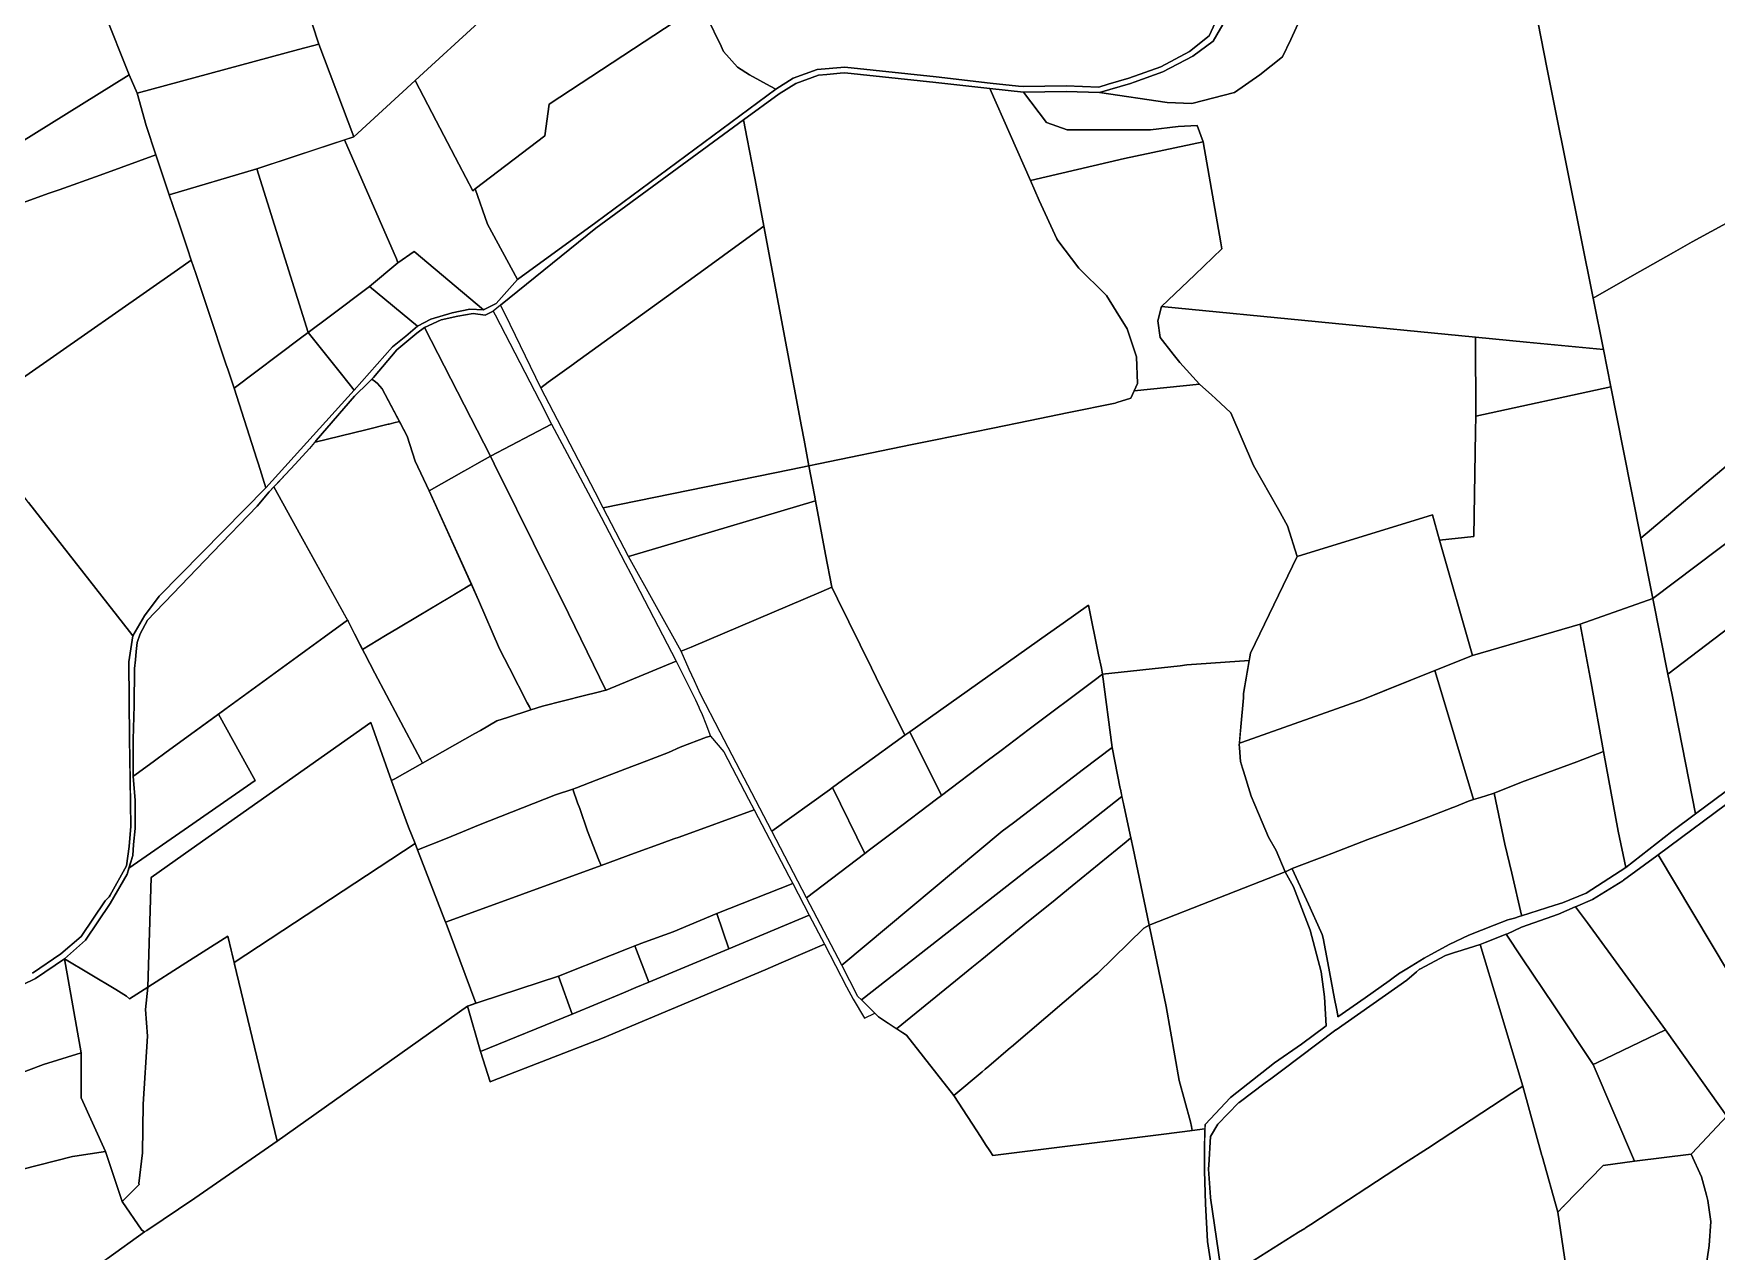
# Model space of a CAD drawing. Header units: metres. Extents: x 3 to 1005126, y 39 to 4383651.
# Drawn here: x 493639 to 494539, y 4373443 to 4374095 of the extents above; entities that cross this region are included whole.
import ezdxf

# ---------------------------------------------------------------- set-up
doc = ezdxf.new("R2010")
doc.units = ezdxf.units.M
doc.header["$MEASUREMENT"] = 0
doc.layers.add('TM_Llucmajor', color=7, linetype='Continuous')

msp = doc.modelspace()

# ---------------------------------------------------------------- linework, layer by layer
at = {"layer": 'TM_Llucmajor', "linetype": 'Continuous', "flags": 128}
for points in [[(493598.42, 4374044.38), (493493.87, 4374319.03), (493498.72, 4374322.27), (493504.65, 4374326.25), (493519.84, 4374329.56), (493536.84, 4374328.63), (493550.21, 4374325.42), (493568.17, 4374323.58), (493590.34, 4374323.54), (493638.94, 4374203.84), (493676.56, 4374106.1), (493689.9, 4374072.52), (493589.12, 4374010.07), (493598.42, 4374044.38)], [(494026.09, 4374219.78), (494029.49, 4374177.49), (494029.47, 4374173.46), (494029.43, 4374163.93), (494027.29, 4374163.45), (494021.8, 4374162.2), (493987.22, 4374154.34), (493947.24, 4374145.26), (493914.03, 4374134.59), (493872.55, 4374096.64), (493849.55, 4374075.61), (493810.14, 4374039.44), (493791.35, 4374089.01), (493780.51, 4374122.35), (493777.62, 4374131.21), (493772.06, 4374147.35), (493841.56, 4374167.75), (493850.93, 4374170.5), (493942.31, 4374197.33), (493970.12, 4374205.52), (493971.18, 4374205.83), (494026.09, 4374219.78)], [(493689.9, 4374072.52), (493676.56, 4374106.1), (493768.26, 4374128.88), (493777.62, 4374131.21), (493780.51, 4374122.35), (493791.35, 4374089.01), (493780.55, 4374086.1), (493694.13, 4374062.83), (493689.9, 4374072.52)], [(494448.25, 4374076.55), (494443.51, 4374100.16), (494469.21, 4374101.37), (494476.4, 4374102.6), (494480.61, 4374103.32), (494482.06, 4374103.37), (494498.55, 4374104.04), (494505.94, 4374105.79), (494512.85, 4374107.43), (494579.05, 4374109.6), (494618.84, 4374108.62), (494633.3, 4374054.44), (494636.12, 4374043.8), (494599.71, 4374023.76), (494546.18, 4373994.32), (494525.92, 4373983.18), (494515.97, 4373977.53), (494493.88, 4373964.98), (494473, 4373953.12), (494452.38, 4374055.94), (494448.25, 4374076.55)], [(493987.75, 4374104.83), (493992.56, 4374104.33), (493993.07, 4374104.28), (493998.88, 4374103.56), (494006.51, 4374087.88), (494007.15, 4374086.59), (494007.84, 4374085.13), (494015.36, 4374076.64), (494021.75, 4374072.54), (494032.81, 4374066.57), (494035.85, 4374064.93), (493939.53, 4373993.67), (493897.66, 4373963.06), (493881.66, 4373992.64), (493875, 4374011.53), (493912.32, 4374039.93), (493914.61, 4374056.81), (493987.75, 4374104.83)], [(493698.96, 4374045.48), (493694.13, 4374062.83), (493780.55, 4374086.1), (493791.35, 4374089.01), (493810.14, 4374039.44), (493758.22, 4374022.35), (493711.38, 4374008.41), (493704.23, 4374029.74), (493698.96, 4374045.48)], [(493582.6, 4373986.03), (493589.12, 4374010.07), (493689.9, 4374072.52), (493694.13, 4374062.83), (493698.96, 4374045.48), (493704.23, 4374029.74), (493685.64, 4374023.06), (493674.33, 4374018.99), (493652.46, 4374011.13), (493647.09, 4374009.2), (493617.03, 4373998.4), (493582.6, 4373986.03)], [(494020.45, 4374038.4), (494018.48, 4374048.51), (494037.56, 4374062.46), (494046.44, 4374068.01), (494058.64, 4374072.39), (494063.17, 4374072.78), (494070.16, 4374073.38), (494072.76, 4374073.61), (494121.32, 4374068.53), (494150.19, 4374065.18), (494172, 4374016.02), (494176.7, 4374005.41), (494186.19, 4373984.83), (494186.56, 4373984.02), (494197.8, 4373969.2), (494201.81, 4373965.25), (494207.98, 4373959.16), (494212.68, 4373954.53), (494217.86, 4373946.17), (494223.68, 4373936.71), (494228.67, 4373921.75), (494229.34, 4373907.41), (494227.54, 4373903.54), (494225.75, 4373899.7), (494218.27, 4373897.33), (494217.23, 4373897.01), (494192.55, 4373891.96), (494170.88, 4373887.53), (494151.85, 4373883.63), (494120.27, 4373877.17), (494108.71, 4373874.81), (494058.65, 4373864.57), (494053.47, 4373863.5), (494050.88, 4373877.24), (494049.51, 4373884.53), (494029.37, 4373991.56), (494024.69, 4374016.47), (494024.18, 4374019.16), (494020.45, 4374038.4)], [(493875, 4374011.53), (493881.66, 4373992.64), (493897.66, 4373963.06), (493886.3, 4373950.32), (493879.38, 4373946.86), (493842.34, 4373978), (493833.66, 4373972.03), (493832.89, 4373974.23), (493805.04, 4374037.76), (493810.14, 4374039.44), (493842.83, 4374069.45), (493854.07, 4374048.02), (493866.26, 4374024.77), (493873.7, 4374010.57), (493875, 4374011.53)], [(494150.19, 4374065.18), (494168.21, 4374063.28), (494180.59, 4374047.1), (494191.66, 4374043.22), (494236.29, 4374043.21), (494251.09, 4374044.91), (494261.22, 4374045.45), (494264.44, 4374036.66), (494222.28, 4374027.88), (494172, 4374016.02), (494150.19, 4374065.18)], [(493890.95, 4373944.63), (493888.59, 4373949.46), (493939.53, 4373990.56), (494018.48, 4374048.51), (494020.45, 4374038.4), (494024.18, 4374019.16), (494024.69, 4374016.47), (494029.37, 4373991.56), (494018.37, 4373983.6), (493997.26, 4373968.32), (493974.14, 4373951.59), (493927.97, 4373918.18), (493927.73, 4373918), (493914.09, 4373908.14), (493910.06, 4373905.22), (493890.95, 4373944.63)], [(493832.89, 4373974.23), (493833.66, 4373972.03), (493818.42, 4373959.45), (493796.88, 4373943.21), (493785.61, 4373934.71), (493758.22, 4374022.35), (493805.04, 4374037.76), (493832.89, 4373974.23)], [(494176.7, 4374005.41), (494172, 4374016.02), (494222.28, 4374027.88), (494264.44, 4374036.66), (494273.89, 4373982.65), (494274.44, 4373979.49), (494259.99, 4373965.6), (494242.17, 4373948.7), (494240.17, 4373941.08), (494241.39, 4373932.1), (494248.4, 4373923.13), (494251.82, 4373918.76), (494262.5, 4373907.12), (494227.54, 4373903.54), (494229.34, 4373907.41), (494228.67, 4373921.75), (494223.68, 4373936.71), (494217.86, 4373946.17), (494212.68, 4373954.53), (494207.98, 4373959.16), (494201.81, 4373965.25), (494197.8, 4373969.2), (494186.56, 4373984.02), (494186.19, 4373984.83), (494176.7, 4374005.41)], [(494478.47, 4373925.6), (494473, 4373953.12), (494493.88, 4373964.98), (494515.97, 4373977.53), (494525.92, 4373983.18), (494546.18, 4373994.32), (494599.71, 4374023.76), (494636.12, 4374043.8), (494653.15, 4373979.12), (494658.38, 4373959.41), (494654.86, 4373956.44), (494592.45, 4373903.9), (494564.66, 4373880.49), (494498.5, 4373824.79), (494489.04, 4373872.4), (494482.44, 4373905.64), (494478.47, 4373925.6)], [(493598.56, 4373899.92), (493597.2, 4373902.33), (493593.54, 4373918.12), (493581.14, 4373967.08), (493581, 4373978.34), (493582.6, 4373986.03), (493617.03, 4373998.4), (493647.09, 4374009.2), (493652.46, 4374011.13), (493674.33, 4374018.99), (493685.64, 4374023.06), (493704.23, 4374029.74), (493711.38, 4374008.41), (493715.22, 4373996.95), (493715.7, 4373995.51), (493721.07, 4373979.49), (493723.12, 4373973.38), (493715.81, 4373968.27), (493634.73, 4373911.54), (493632.93, 4373910.34), (493621.96, 4373903.01), (493603.94, 4373890.95), (493600.94, 4373895.68), (493598.56, 4373899.92)], [(493715.22, 4373996.95), (493711.38, 4374008.41), (493758.22, 4374022.35), (493785.61, 4373934.71), (493781.56, 4373931.65), (493746.06, 4373904.91), (493742.83, 4373914.54), (493741.69, 4373917.95), (493732.49, 4373945.4), (493725.49, 4373966.29), (493723.12, 4373973.38), (493721.07, 4373979.49), (493715.7, 4373995.51), (493715.22, 4373996.95)], [(493939.2, 4373849.31), (493910.06, 4373905.22), (493914.09, 4373908.14), (493927.73, 4373918), (493927.97, 4373918.18), (493974.14, 4373951.59), (493997.26, 4373968.32), (494018.37, 4373983.6), (494029.37, 4373991.56), (494049.51, 4373884.53), (494050.88, 4373877.24), (494053.47, 4373863.5), (494044.08, 4373861.58), (493943.53, 4373841.02), (493939.2, 4373849.31)], [(493615.54, 4373872.36), (493603.94, 4373890.95), (493621.96, 4373903.01), (493632.93, 4373910.34), (493634.73, 4373911.54), (493715.81, 4373968.27), (493723.12, 4373973.38), (493725.49, 4373966.29), (493732.49, 4373945.4), (493741.69, 4373917.95), (493742.83, 4373914.54), (493746.06, 4373904.91), (493758.18, 4373866.97), (493759.03, 4373864.31), (493763.1, 4373851.6), (493705.92, 4373793.83), (493698.15, 4373783.15), (493691.93, 4373772.51), (493690.07, 4373774.87), (493636.05, 4373843.82), (493625.15, 4373858.33), (493615.54, 4373872.36)], [(493844.19, 4373938.12), (493818.42, 4373959.45), (493833.66, 4373972.03), (493842.34, 4373978), (493879.38, 4373946.86), (493872.19, 4373947.33), (493862.6, 4373945.25), (493851.32, 4373941.88), (493844.19, 4373938.12)], [(493803.4, 4373912.54), (493785.61, 4373934.71), (493796.88, 4373943.21), (493818.42, 4373959.45), (493844.19, 4373938.12), (493837.83, 4373932.87), (493830.84, 4373927.1), (493810.35, 4373903.9), (493803.4, 4373912.54)], [(494671.52, 4373917.54), (494554.18, 4373829.72), (494551.2, 4373827.47), (494504.9, 4373792.58), (494498.5, 4373824.79), (494564.66, 4373880.49), (494592.45, 4373903.9), (494654.86, 4373956.44), (494658.38, 4373959.41), (494671.52, 4373917.54)], [(493883.15, 4373868.57), (493847.95, 4373937.47), (493856.77, 4373941.49), (493865.71, 4373943.57), (493873.88, 4373944.99), (493880.34, 4373943.99), (493884.68, 4373946.25), (493885.74, 4373944.19), (493912.01, 4373893.14), (493913.32, 4373890.6), (493915.83, 4373885.72), (493883.15, 4373868.57)], [(494241.39, 4373932.1), (494240.17, 4373941.08), (494242.17, 4373948.7), (494410.02, 4373932.29), (494410.27, 4373890.1), (494410.13, 4373881.8), (494409.15, 4373825.68), (494390.86, 4373823.69), (494387.01, 4373837.23), (494314.66, 4373814.93), (494309.56, 4373831.42), (494304.66, 4373840.05), (494291.28, 4373863.61), (494279.24, 4373891.83), (494271, 4373899.48), (494269.05, 4373901.29), (494262.5, 4373907.12), (494251.82, 4373918.76), (494248.4, 4373923.13), (494241.39, 4373932.1)], [(493820.59, 4373910.63), (493833.17, 4373925.41), (493843.8, 4373934.36), (493847.95, 4373937.47), (493883.15, 4373868.57), (493875.91, 4373864.5), (493870.83, 4373861.63), (493868.87, 4373860.54), (493850.45, 4373850.17), (493842.96, 4373865.9), (493838.63, 4373879.41), (493825.23, 4373904.57), (493822.77, 4373907.4), (493821.63, 4373908.31), (493819.75, 4373909.82), (493820.59, 4373910.63)], [(493758.18, 4373866.97), (493746.06, 4373904.91), (493781.56, 4373931.65), (493785.61, 4373934.71), (493803.4, 4373912.54), (493810.35, 4373903.9), (493763.1, 4373851.6), (493759.03, 4373864.31), (493758.18, 4373866.97)], [(494410.02, 4373932.29), (494437.33, 4373929.62), (494478.47, 4373925.6), (494482.44, 4373905.64), (494410.27, 4373890.1), (494410.02, 4373932.29)], [(493818.33, 4373908.44), (493819.75, 4373909.82), (493821.63, 4373908.31), (493822.77, 4373907.4), (493825.23, 4373904.57), (493834.53, 4373887.12), (493831.52, 4373886.39), (493828.96, 4373885.77), (493828.5, 4373885.66), (493816.56, 4373882.76), (493789.35, 4373876.15), (493790.02, 4373876.93), (493810.36, 4373900.78), (493817.85, 4373908), (493818.33, 4373908.44)], [(494679.09, 4373878.02), (494667.03, 4373869.41), (494621.88, 4373837.18), (494618.04, 4373833.48), (494599.28, 4373819.41), (494556.44, 4373785.22), (494548.54, 4373779.21), (494545.74, 4373777.07), (494512.94, 4373752.11), (494504.9, 4373792.58), (494551.2, 4373827.47), (494554.18, 4373829.72), (494671.52, 4373917.54), (494682.59, 4373880.52), (494679.09, 4373878.02)], [(494289.67, 4373763.28), (494289.02, 4373759.42), (494255.72, 4373756.96), (494252.12, 4373756.57), (494210.58, 4373752.09), (494209.94, 4373755.24), (494208.48, 4373762.43), (494203.09, 4373788.87), (494189.57, 4373779.3), (494181.2, 4373773.38), (494107.4, 4373721.18), (494104.79, 4373719.33), (494089.56, 4373750.19), (494086.96, 4373755.48), (494068.8, 4373792.25), (494065.7, 4373798.53), (494062.42, 4373815.95), (494056.99, 4373844.79), (494056.44, 4373847.74), (494053.47, 4373863.5), (494058.65, 4373864.57), (494108.71, 4373874.81), (494120.27, 4373877.17), (494151.85, 4373883.63), (494170.88, 4373887.53), (494192.55, 4373891.96), (494217.23, 4373897.01), (494218.27, 4373897.33), (494225.75, 4373899.7), (494227.54, 4373903.54), (494262.5, 4373907.12), (494269.05, 4373901.29), (494271, 4373899.48), (494279.24, 4373891.83), (494291.28, 4373863.61), (494304.66, 4373840.05), (494309.56, 4373831.42), (494314.66, 4373814.93), (494289.67, 4373763.28)], [(494408.37, 4373762.06), (494390.86, 4373823.69), (494409.15, 4373825.68), (494410.13, 4373881.8), (494410.27, 4373890.1), (494482.44, 4373905.64), (494489.04, 4373872.4), (494498.5, 4373824.79), (494504.9, 4373792.58), (494466.06, 4373778.83), (494408.37, 4373762.06)], [(493769.36, 4373854.43), (493773.53, 4373858.89), (493778.63, 4373864.36), (493786.37, 4373872.66), (493789.35, 4373876.15), (493816.56, 4373882.76), (493828.5, 4373885.66), (493828.96, 4373885.77), (493831.52, 4373886.39), (493834.53, 4373887.12), (493838.63, 4373879.41), (493842.96, 4373865.9), (493850.45, 4373850.17), (493872.97, 4373800.1), (493872.06, 4373799.56), (493861.3, 4373793.12), (493844.18, 4373782.88), (493833.91, 4373776.73), (493827.06, 4373772.64), (493814.7, 4373765.24), (493807.01, 4373780.36), (493781.81, 4373826.1), (493767.37, 4373852.3), (493769.36, 4373854.43)], [(493945.12, 4373743.52), (493944.86, 4373743.41), (493924.86, 4373784.4), (493915.56, 4373803.17), (493913.25, 4373807.83), (493911.91, 4373810.53), (493906.15, 4373822.14), (493888.16, 4373858.46), (493887.14, 4373860.5), (493883.15, 4373868.57), (493915.83, 4373885.72), (493942.3, 4373836.07), (493952.85, 4373815.89), (493955.17, 4373811.47), (493958.21, 4373805.67), (493982.53, 4373758.92), (493945.12, 4373743.52)], [(493940.13, 4373742.24), (493933.49, 4373740.59), (493910.94, 4373735), (493904.8, 4373732.99), (493904, 4373734.54), (493902.86, 4373736.75), (493893.36, 4373755.18), (493888.02, 4373765.53), (493876.82, 4373791.55), (493850.45, 4373850.17), (493868.87, 4373860.54), (493870.83, 4373861.63), (493875.91, 4373864.5), (493883.15, 4373868.57), (493887.14, 4373860.5), (493888.16, 4373858.46), (493906.15, 4373822.14), (493911.91, 4373810.53), (493913.25, 4373807.83), (493915.56, 4373803.17), (493924.86, 4373784.4), (493944.86, 4373743.41), (493940.13, 4373742.24)], [(493957.07, 4373815.02), (493943.53, 4373841.02), (494044.08, 4373861.58), (494053.47, 4373863.5), (494056.44, 4373847.74), (494056.99, 4373844.79), (493974.42, 4373820.19), (493957.07, 4373815.02)], [(493692.72, 4373755.13), (493693.22, 4373759.79), (493693.69, 4373764.13), (493694.21, 4373768.97), (493695.84, 4373773.59), (493699.68, 4373780.89), (493703.65, 4373785.02), (493708.91, 4373790.51), (493734.68, 4373817.35), (493758.3, 4373841.95), (493764.78, 4373849.52), (493767.37, 4373852.3), (493781.81, 4373826.1), (493806.75, 4373780.84), (493740.29, 4373732.52), (493709.72, 4373710.29), (493703.38, 4373705.68), (493692.94, 4373698.09), (493692.02, 4373697.42), (493692.02, 4373717.06), (493692.61, 4373735.21), (493692.72, 4373755.13)], [(493985.17, 4373764.27), (493957.07, 4373815.02), (493974.42, 4373820.19), (494056.99, 4373844.79), (494062.42, 4373815.95), (494065.7, 4373798.53), (494060, 4373796.11), (493990.56, 4373766.56), (493985.17, 4373764.27)], [(494367.82, 4373745.73), (494360.32, 4373742.72), (494349.79, 4373738.48), (494284.81, 4373715.47), (494283.77, 4373715.1), (494284.56, 4373723.94), (494285.92, 4373739.39), (494286.03, 4373741.66), (494289.67, 4373763.28), (494314.66, 4373814.93), (494387.01, 4373837.23), (494390.86, 4373823.69), (494408.37, 4373762.06), (494367.82, 4373745.73)], [(494556.44, 4373785.22), (494595.68, 4373816.54), (494596.1, 4373815.42), (494620.85, 4373746.28), (494527.74, 4373677.41), (494515.15, 4373740.99), (494512.94, 4373752.11), (494545.74, 4373777.07), (494548.54, 4373779.21), (494556.44, 4373785.22)], [(493904, 4373734.54), (493904.8, 4373732.99), (493892.23, 4373728.9), (493886.49, 4373727.03), (493877.84, 4373721.99), (493874.86, 4373720.25), (493846.84, 4373704.43), (493845.71, 4373706.57), (493833.82, 4373729.04), (493821.36, 4373752.57), (493815.88, 4373762.92), (493814.7, 4373765.24), (493827.06, 4373772.64), (493833.91, 4373776.73), (493844.18, 4373782.88), (493872.06, 4373799.56), (493872.97, 4373800.1), (493876.82, 4373791.55), (493888.02, 4373765.53), (493893.36, 4373755.18), (493902.86, 4373736.75), (493904, 4373734.54)], [(493989.53, 4373754.58), (493985.17, 4373764.27), (493990.56, 4373766.56), (494060, 4373796.11), (494065.7, 4373798.53), (494068.8, 4373792.25), (494086.96, 4373755.48), (494089.56, 4373750.19), (494104.79, 4373719.33), (494082.11, 4373702.96), (494071.44, 4373695.26), (494066.16, 4373691.45), (494064.45, 4373690.22), (494033.7, 4373668.02), (494006.06, 4373721.05), (493995.53, 4373741.26), (493992.27, 4373748.5), (493989.53, 4373754.58)], [(494471.84, 4373747.37), (494466.06, 4373778.83), (494504.9, 4373792.58), (494512.94, 4373752.11), (494515.15, 4373740.99), (494527.74, 4373677.41), (494515, 4373667.96), (494490.5, 4373648.56), (494486.42, 4373668.01), (494478.59, 4373710.61), (494471.84, 4373747.37)], [(494124.39, 4373687.2), (494107.4, 4373721.18), (494181.2, 4373773.38), (494189.57, 4373779.3), (494203.09, 4373788.87), (494208.48, 4373762.43), (494209.94, 4373755.24), (494210.58, 4373752.09), (494206.04, 4373748.67), (494171.37, 4373722.57), (494156.39, 4373711.29), (494148.82, 4373705.6), (494124.39, 4373687.2)], [(493830.67, 4373695.3), (493830.15, 4373695.01), (493819.11, 4373726.12), (493723.11, 4373658.42), (493701.73, 4373643.35), (493699.93, 4373584.72), (493690.04, 4373578.41), (493688.55, 4373579.89), (493682.87, 4373583.31), (493655.36, 4373599.86), (493666.49, 4373609.69), (493679.73, 4373629.38), (493688.8, 4373645.08), (493689.79, 4373648.22), (493721.68, 4373670.42), (493757.33, 4373695.22), (493737.75, 4373730.67), (493740.29, 4373732.52), (493741.77, 4373733.59), (493806.75, 4373780.84), (493807.01, 4373780.36), (493807.79, 4373778.83), (493815.88, 4373762.92), (493821.36, 4373752.57), (493833.82, 4373729.04), (493845.71, 4373706.57), (493846.84, 4373704.43), (493832.05, 4373696.08), (493830.67, 4373695.3)], [(494419.41, 4373688.24), (494412.72, 4373686.13), (494408.94, 4373684.93), (494389.06, 4373751.69), (494388.37, 4373754.01), (494408.37, 4373762.06), (494466.06, 4373778.83), (494471.84, 4373747.37), (494478.59, 4373710.61), (494464.28, 4373705.2), (494434.73, 4373694.25), (494420.01, 4373688.43), (494419.41, 4373688.24)], [(493830.67, 4373695.3), (493832.05, 4373696.08), (493846.84, 4373704.43), (493874.86, 4373720.25), (493877.84, 4373721.99), (493886.49, 4373727.03), (493892.23, 4373728.9), (493904.8, 4373732.99), (493910.94, 4373735), (493933.49, 4373740.59), (493940.13, 4373742.24), (493944.86, 4373743.41), (493945.12, 4373743.52), (493982.53, 4373758.92), (493992.76, 4373738.22), (493994.67, 4373734.41), (493994.87, 4373733.88), (493996.45, 4373730.44), (493998.39, 4373725.45), (494000.93, 4373718.91), (493998.67, 4373718.28), (493984.71, 4373713.08), (493978.41, 4373710.18), (493966.82, 4373705.73), (493955.06, 4373701.29), (493939.71, 4373695.42), (493929.18, 4373691.25), (493927.27, 4373690.6), (493917.96, 4373687.42), (493876.8, 4373671.29), (493868.13, 4373667.73), (493859.05, 4373664.01), (493844.6, 4373658.18), (493844.16, 4373658), (493842.81, 4373661.43), (493839.34, 4373670.26), (493835.6, 4373680.39), (493830.15, 4373695.01), (493830.67, 4373695.3)], [(494289.02, 4373759.42), (494286.03, 4373741.66), (494285.92, 4373739.39), (494284.56, 4373723.94), (494283.71, 4373714.4), (494283.83, 4373712.7), (494284.33, 4373705.38), (494285.45, 4373701.81), (494285.98, 4373700.1), (494290.12, 4373686.83), (494295.94, 4373672.84), (494299.27, 4373664.87), (494303.39, 4373657.69), (494308.28, 4373646.31), (494272.73, 4373632.38), (494235.53, 4373617.8), (494235.34, 4373618.74), (494226.92, 4373658.82), (494225.66, 4373664.59), (494222.05, 4373681.13), (494220.13, 4373690.62), (494220.04, 4373690.97), (494215.67, 4373712.79), (494210.58, 4373752.09), (494252.12, 4373756.57), (494255.72, 4373756.96), (494289.02, 4373759.42)], [(494071.06, 4373596.34), (494052.27, 4373632.4), (494083.46, 4373656.11), (494085.96, 4373658.01), (494098.72, 4373667.71), (494121.66, 4373685.14), (494124.39, 4373687.2), (494148.82, 4373705.6), (494156.39, 4373711.29), (494171.37, 4373722.57), (494206.04, 4373748.67), (494210.58, 4373752.09), (494215.67, 4373712.79), (494200.42, 4373701.17), (494162.89, 4373672.59), (494156.89, 4373668.02), (494071.06, 4373596.34)], [(494397.85, 4373680.67), (494385.16, 4373675.71), (494374.23, 4373671.62), (494368.46, 4373669.45), (494352.4, 4373663.57), (494333.28, 4373656.19), (494329.53, 4373654.77), (494323.83, 4373652.62), (494311.93, 4373648.14), (494309.5, 4373646.93), (494308.28, 4373646.31), (494303.39, 4373657.69), (494299.27, 4373664.87), (494295.94, 4373672.84), (494290.12, 4373686.83), (494285.98, 4373700.1), (494285.45, 4373701.81), (494284.33, 4373705.38), (494283.83, 4373712.7), (494283.71, 4373714.4), (494283.77, 4373715.1), (494284.81, 4373715.47), (494349.79, 4373738.48), (494388.37, 4373754.01), (494389.06, 4373751.69), (494408.94, 4373684.93), (494406.24, 4373684.08), (494398.95, 4373681.1), (494397.85, 4373680.67)], [(493757.33, 4373695.22), (493721.68, 4373670.42), (493689.79, 4373648.22), (493691.92, 4373655.05), (493692.17, 4373660.89), (493693.21, 4373669.44), (493693.05, 4373684.45), (493692.02, 4373697.42), (493692.94, 4373698.09), (493703.38, 4373705.68), (493709.72, 4373710.29), (493737.75, 4373730.67), (493757.33, 4373695.22)], [(493842.81, 4373661.43), (493746.07, 4373597.8), (493742.65, 4373611.95), (493718.21, 4373596.37), (493699.93, 4373584.72), (493701.73, 4373643.35), (493723.11, 4373658.42), (493819.11, 4373726.12), (493830.15, 4373695.01), (493835.6, 4373680.39), (493839.34, 4373670.26), (493842.81, 4373661.43)], [(494083.46, 4373656.11), (494066.16, 4373691.45), (494071.44, 4373695.26), (494082.11, 4373702.96), (494104.79, 4373719.33), (494107.4, 4373721.18), (494124.39, 4373687.2), (494121.66, 4373685.14), (494098.72, 4373667.71), (494085.96, 4373658.01), (494083.46, 4373656.11)], [(494007.95, 4373710.51), (494021.2, 4373685.17), (494024.15, 4373679.53), (493984.05, 4373664.94), (493981.33, 4373663.94), (493974.97, 4373661.63), (493960.24, 4373656.28), (493942.3, 4373649.75), (493941.18, 4373652.6), (493935.07, 4373668.02), (493930.89, 4373680.11), (493929.79, 4373683.3), (493927.27, 4373690.6), (493929.18, 4373691.25), (493939.71, 4373695.42), (493955.06, 4373701.29), (493966.82, 4373705.73), (493978.41, 4373710.18), (493984.71, 4373713.08), (493998.67, 4373718.28), (494000.93, 4373718.91), (494007.95, 4373710.51)], [(494220.04, 4373690.97), (494220.13, 4373690.62), (494220.96, 4373686.53), (494200.62, 4373670.64), (494184.14, 4373657.76), (494171.65, 4373648.32), (494153.65, 4373634.25), (494081.56, 4373577.9), (494079.73, 4373579.71), (494071.06, 4373596.34), (494156.89, 4373668.02), (494162.89, 4373672.59), (494200.42, 4373701.17), (494215.67, 4373712.79), (494220.04, 4373690.97)], [(494452.45, 4373628.49), (494434.7, 4373622.74), (494434.59, 4373623.22), (494429.46, 4373645.58), (494425.82, 4373661.09), (494420.01, 4373688.43), (494434.73, 4373694.25), (494464.28, 4373705.2), (494478.59, 4373710.61), (494486.42, 4373668.01), (494490.5, 4373648.56), (494469.21, 4373634.89), (494456.5, 4373629.69), (494452.45, 4373628.49)], [(493844.6, 4373658.18), (493859.05, 4373664.01), (493868.13, 4373667.73), (493876.8, 4373671.29), (493917.96, 4373687.42), (493927.27, 4373690.6), (493929.79, 4373683.3), (493930.89, 4373680.11), (493935.07, 4373668.02), (493941.18, 4373652.6), (493942.3, 4373649.75), (493879.18, 4373626.78), (493859.12, 4373619.48), (493844.16, 4373658), (493844.6, 4373658.18)], [(494052.27, 4373632.4), (494033.7, 4373668.02), (494064.45, 4373690.22), (494066.16, 4373691.45), (494083.46, 4373656.11), (494052.27, 4373632.4)], [(494153.65, 4373634.25), (494171.65, 4373648.32), (494184.14, 4373657.76), (494200.62, 4373670.64), (494220.96, 4373686.53), (494222.05, 4373681.13), (494225.66, 4373664.59), (494223.2, 4373662.36), (494194.23, 4373638.78), (494183.18, 4373629.79), (494171.02, 4373619.89), (494145.93, 4373599.47), (494140.6, 4373595.13), (494136.78, 4373592.02), (494100.39, 4373562.41), (494090.76, 4373568.74), (494088.71, 4373570.79), (494084.94, 4373574.56), (494081.56, 4373577.9), (494153.65, 4373634.25)], [(494365.23, 4373589.04), (494363.78, 4373587.98), (494351, 4373578.91), (494336.46, 4373568.79), (494336.34, 4373569.46), (494335.65, 4373573.22), (494334.54, 4373578.37), (494331.07, 4373597.68), (494328.59, 4373610.91), (494327.99, 4373612.88), (494327.39, 4373614.49), (494320.77, 4373629.01), (494312.03, 4373647.93), (494311.93, 4373648.14), (494323.83, 4373652.62), (494329.53, 4373654.77), (494333.28, 4373656.19), (494352.4, 4373663.57), (494368.46, 4373669.45), (494374.23, 4373671.62), (494385.16, 4373675.71), (494397.85, 4373680.67), (494398.95, 4373681.1), (494406.24, 4373684.08), (494408.94, 4373684.93), (494412.72, 4373686.13), (494419.41, 4373688.24), (494420.01, 4373688.43), (494425.82, 4373661.09), (494429.46, 4373645.58), (494434.59, 4373623.22), (494434.7, 4373622.74), (494433.45, 4373622.37), (494430.86, 4373621.6), (494427.41, 4373620.57), (494420.04, 4373617.86), (494406.4, 4373612.45), (494395.97, 4373607.48), (494382.52, 4373600.23), (494373.25, 4373594.47), (494369.68, 4373592.25), (494369.42, 4373592.09), (494365.23, 4373589.04)], [(494545.29, 4373592.41), (494507.72, 4373655.49), (494549.92, 4373686.85), (494554.09, 4373679.25), (494554.89, 4373677.57), (494576.41, 4373632.64), (494595.53, 4373592.71), (494596.13, 4373591.38), (494595.49, 4373585.79), (494595.45, 4373585.43), (494594.68, 4373575.11), (494589.77, 4373556.35), (494584.03, 4373547.96), (494575.19, 4373540.35), (494545.29, 4373592.41)], [(493859.4, 4373618.73), (493859.12, 4373619.48), (493879.18, 4373626.78), (493942.3, 4373649.75), (493960.24, 4373656.28), (493974.97, 4373661.63), (493981.33, 4373663.94), (493984.05, 4373664.94), (494024.15, 4373679.53), (494042.7, 4373644.05), (494044.82, 4373640), (494004.18, 4373623.96), (493980.83, 4373614.24), (493965.56, 4373608.72), (493960.39, 4373606.67), (493956.9, 4373605.3), (493948.22, 4373601.87), (493919.54, 4373590.55), (493877.62, 4373576.77), (493875.41, 4373576.05), (493863.92, 4373606.67), (493859.4, 4373618.73)], [(493859.12, 4373619.48), (493859.4, 4373618.73), (493863.92, 4373606.67), (493875.41, 4373576.05), (493870.86, 4373574.56), (493769.16, 4373502.36), (493747.36, 4373592.49), (493746.29, 4373596.92), (493746.07, 4373597.8), (493842.81, 4373661.43), (493844.16, 4373658), (493859.12, 4373619.48)], [(494223.2, 4373662.36), (494225.66, 4373664.59), (494226.92, 4373658.82), (494235.34, 4373618.74), (494235.53, 4373617.8), (494232.62, 4373616.11), (494207.97, 4373592.12), (494206.11, 4373590.54), (494199.91, 4373585.26), (494180.18, 4373568.42), (494161.87, 4373552.8), (494161.32, 4373552.33), (494149.76, 4373542.47), (494147.74, 4373540.74), (494146.11, 4373539.35), (494131.07, 4373526.62), (494105.76, 4373558.89), (494100.39, 4373562.41), (494136.78, 4373592.02), (494140.6, 4373595.13), (494145.93, 4373599.47), (494171.02, 4373619.89), (494183.18, 4373629.79), (494194.23, 4373638.78), (494223.2, 4373662.36)], [(494469.93, 4373619.01), (494463.62, 4373627.63), (494472.54, 4373631.53), (494488.82, 4373641.5), (494489.25, 4373641.81), (494506.96, 4373654.93), (494507.72, 4373655.49), (494545.29, 4373592.41), (494575.19, 4373540.35), (494566.78, 4373536.57), (494565.35, 4373535.92), (494556.8, 4373529.9), (494544.53, 4373515.73), (494527.07, 4373540.26), (494511.68, 4373561.88), (494469.93, 4373619.01)], [(494010.75, 4373605.15), (494004.18, 4373623.96), (494044.82, 4373640), (494053.68, 4373623.07), (494010.75, 4373605.15)], [(494265.38, 4373511.12), (494265.33, 4373508.82), (494258.5, 4373507.98), (494258.05, 4373510.13), (494257.53, 4373512.67), (494251.5, 4373534.71), (494244.58, 4373574.31), (494238.71, 4373602.56), (494235.53, 4373617.8), (494272.73, 4373632.38), (494308.28, 4373646.31), (494312.72, 4373638.22), (494321.56, 4373615.15), (494327.49, 4373592.85), (494329.33, 4373579.46), (494330.24, 4373563.94), (494316.98, 4373554.07), (494302.56, 4373544.26), (494295.68, 4373538.79), (494294.1, 4373537.53), (494279.02, 4373525.6), (494265.38, 4373511.12)], [(493882.99, 4373534.07), (493877.9, 4373550.32), (493926.89, 4373570.14), (493954.36, 4373581.61), (493961, 4373584.39), (493967.94, 4373587.28), (494010.75, 4373605.15), (494053.68, 4373623.07), (494061.79, 4373607.55), (494038.63, 4373597.58), (494030.05, 4373593.89), (494004.53, 4373583.16), (493943.11, 4373557.35), (493884.28, 4373534.57), (493882.99, 4373534.07)], [(493967.94, 4373587.28), (493960.39, 4373606.67), (493965.56, 4373608.72), (493980.83, 4373614.24), (494004.18, 4373623.96), (494010.75, 4373605.15), (493967.94, 4373587.28)], [(494434.89, 4373600.41), (494426.53, 4373612.94), (494426.75, 4373613.02), (494434.67, 4373616.79), (494454.48, 4373623.67), (494463.4, 4373627.58), (494463.62, 4373627.63), (494469.93, 4373619.01), (494511.68, 4373561.88), (494474.89, 4373544.24), (494473.01, 4373543.34), (494452.12, 4373574.63), (494434.89, 4373600.41)], [(494258.5, 4373507.98), (494253.07, 4373507.3), (494240.43, 4373505.71), (494151.9, 4373494.57), (494150.22, 4373497.16), (494148.02, 4373500.55), (494145.65, 4373504.18), (494131.07, 4373526.62), (494146.11, 4373539.35), (494147.74, 4373540.74), (494149.76, 4373542.47), (494161.32, 4373552.33), (494161.87, 4373552.8), (494180.18, 4373568.42), (494199.91, 4373585.26), (494206.11, 4373590.54), (494207.97, 4373592.12), (494232.62, 4373616.11), (494235.53, 4373617.8), (494238.71, 4373602.56), (494244.58, 4373574.31), (494251.5, 4373534.71), (494257.53, 4373512.67), (494258.05, 4373510.13), (494258.5, 4373507.98)], [(494422.27, 4373574.97), (494412.47, 4373607.45), (494415.27, 4373608.54), (494426.53, 4373612.94), (494434.89, 4373600.41), (494452.12, 4373574.63), (494473.01, 4373543.34), (494495.07, 4373491.55), (494478.37, 4373489.19), (494457.26, 4373467.65), (494457.21, 4373467.59), (494457.09, 4373467.47), (494454.04, 4373464.37), (494445.7, 4373494.34), (494445.61, 4373494.66), (494442, 4373507.62), (494435.31, 4373531.66), (494422.27, 4373574.97)], [(493697.42, 4373522.03), (493699.7, 4373558.42), (493698.64, 4373572.64), (493699.93, 4373584.72), (493718.21, 4373596.37), (493742.65, 4373611.95), (493747.36, 4373592.49), (493769.16, 4373502.36), (493769.1, 4373502.32), (493725.06, 4373471.72), (493699.41, 4373454.56), (493698.09, 4373453.83), (493696.7, 4373454.73), (493686.22, 4373469.98), (493695.19, 4373479.04), (493695.11, 4373479.65), (493697.04, 4373496.01), (493697.42, 4373522.03)], [(493926.89, 4373570.14), (493919.54, 4373590.55), (493948.22, 4373601.87), (493956.9, 4373605.3), (493960.39, 4373606.67), (493967.94, 4373587.28), (493961, 4373584.39), (493954.36, 4373581.61), (493926.89, 4373570.14)], [(493639.74, 4373589.35), (493655.36, 4373599.86), (493664.21, 4373549.59), (493644.1, 4373543.33), (493569.42, 4373515.05), (493561.47, 4373523.98), (493558.56, 4373527.24), (493570.99, 4373544.24), (493577.64, 4373552.74), (493584.24, 4373559.42), (493591.72, 4373565.89), (493639.74, 4373589.35)], [(493677.31, 4373496.81), (493664.21, 4373525.38), (493664.21, 4373549.59), (493655.36, 4373599.86), (493682.87, 4373583.31), (493688.55, 4373579.89), (493690.04, 4373578.41), (493699.93, 4373584.72), (493698.64, 4373572.64), (493699.7, 4373558.42), (493697.42, 4373522.03), (493697.04, 4373496.01), (493695.11, 4373479.65), (493695.19, 4373479.04), (493686.22, 4373469.98), (493677.31, 4373496.81)], [(493877.9, 4373550.32), (493870.86, 4373574.56), (493877.62, 4373576.77), (493919.54, 4373590.55), (493926.89, 4373570.14), (493877.9, 4373550.32)], [(494495.07, 4373491.55), (494473.01, 4373543.34), (494474.89, 4373544.24), (494511.68, 4373561.88), (494527.07, 4373540.26), (494544.53, 4373515.73), (494525.88, 4373495.88), (494525.35, 4373495.32), (494495.07, 4373491.55)], [(493644.1, 4373543.33), (493664.21, 4373549.59), (493664.21, 4373525.38), (493677.31, 4373496.81), (493660.89, 4373494.32), (493659.65, 4373494.01), (493595.01, 4373477.68), (493571.69, 4373512.5), (493569.42, 4373515.05), (493637.51, 4373540.84), (493644.1, 4373543.33)], [(494522.4, 4373393.38), (494514.64, 4373410.78), (494525.16, 4373420.01), (494533.13, 4373433.06), (494535.07, 4373446.5), (494535.87, 4373459.3), (494534.28, 4373470.61), (494533.55, 4373473.37), (494530.91, 4373483.21), (494525.35, 4373495.32), (494525.88, 4373495.88), (494544.53, 4373515.73), (494549.37, 4373510.79), (494561.48, 4373498.46), (494567.06, 4373492.76), (494580.56, 4373486.29), (494648.62, 4373453.62), (494667.88, 4373444.38), (494586.55, 4373343.59), (494582.35, 4373338.37), (494553.49, 4373364.38), (494540.29, 4373376.29), (494537.33, 4373379.11), (494522.4, 4373393.38)], [(493660.89, 4373494.32), (493677.31, 4373496.81), (493686.22, 4373469.98), (493696.7, 4373454.73), (493698.09, 4373453.83), (493678.29, 4373439.45), (493662.5, 4373428), (493647.04, 4373417.96), (493641.87, 4373414.61), (493638.71, 4373412.4), (493595.61, 4373476.77), (493595.01, 4373477.68), (493659.65, 4373494.01), (493660.89, 4373494.32)], [(494459.11, 4373430.66), (494454.04, 4373464.37), (494457.09, 4373467.47), (494457.21, 4373467.59), (494457.26, 4373467.65), (494478.37, 4373489.19), (494495.07, 4373491.55), (494525.35, 4373495.32), (494530.91, 4373483.21), (494533.55, 4373473.37), (494534.28, 4373470.61), (494535.87, 4373459.3), (494535.07, 4373446.5), (494533.13, 4373433.06), (494525.16, 4373420.01), (494514.64, 4373410.78), (494505.84, 4373411.28), (494483.77, 4373416.33), (494481.14, 4373416.98), (494465.53, 4373420.86), (494464.87, 4373421.02), (494459.27, 4373429.6), (494459.11, 4373430.66)]]:
    msp.add_lwpolyline(points, close=True, dxfattribs=at)
for points in [[(494276.86, 4374102.96), (494269.73, 4374090.51), (494258.81, 4374082.57), (494242.89, 4374074.15), (494227.49, 4374068.57), (494225.58, 4374067.87), (494208.88, 4374063.04), (494191.06, 4374063.64), (494168.21, 4374063.28), (494150.19, 4374065.18), (494121.32, 4374068.53), (494072.76, 4374073.61), (494070.16, 4374073.38), (494063.17, 4374072.78), (494058.64, 4374072.39), (494046.44, 4374068.01), (494037.56, 4374062.46), (494018.48, 4374048.51), (493939.53, 4373990.56), (493888.59, 4373949.46), (493884.68, 4373946.25), (493880.34, 4373943.99), (493873.88, 4373944.99), (493865.71, 4373943.57), (493856.77, 4373941.49), (493847.95, 4373937.47), (493843.8, 4373934.36), (493833.17, 4373925.41), (493820.59, 4373910.63), (493818.33, 4373908.44), (493817.85, 4373908), (493810.36, 4373900.78), (493790.02, 4373876.93), (493786.37, 4373872.66), (493778.63, 4373864.36), (493773.53, 4373858.89), (493764.78, 4373849.52), (493758.3, 4373841.95), (493734.68, 4373817.35), (493708.91, 4373790.51), (493703.65, 4373785.02), (493699.68, 4373780.89), (493695.84, 4373773.59), (493694.21, 4373768.97), (493693.69, 4373764.13), (493693.22, 4373759.79), (493692.72, 4373755.13), (493692.61, 4373735.21), (493692.02, 4373717.06), (493692.02, 4373697.42), (493693.05, 4373684.45), (493693.21, 4373669.44), (493692.17, 4373660.89), (493691.92, 4373655.05), (493688.8, 4373645.08), (493679.73, 4373629.38), (493666.49, 4373609.69), (493655.36, 4373599.86), (493639.74, 4373589.35), (493591.72, 4373565.89)], [(493638.13, 4373592.17), (493653.4, 4373602.46), (493664.2, 4373611.66), (493677.1, 4373630.84), (493679.21, 4373633.02), (493679.7, 4373633.89), (493688.42, 4373649.48), (493689.84, 4373659.86), (493690.88, 4373670.74), (493690.46, 4373696.29), (493690.1, 4373717.67), (493689.73, 4373758.68), (493691.93, 4373772.51), (493698.15, 4373783.15), (493705.92, 4373793.83), (493763.1, 4373851.6), (493810.35, 4373903.9), (493830.84, 4373927.1), (493837.83, 4373932.87), (493844.19, 4373938.12), (493851.32, 4373941.88), (493862.6, 4373945.25), (493872.19, 4373947.33), (493879.38, 4373946.86), (493886.3, 4373950.32), (493897.66, 4373963.06), (493939.53, 4373993.67), (494035.85, 4374064.93), (494045.12, 4374070.72), (494057.99, 4374075.35), (494072.79, 4374076.62), (494121.65, 4374071.51), (494150.52, 4374068.16), (494165.68, 4374066.56), (494168.34, 4374066.28), (494191.09, 4374066.64), (494208.5, 4374066.05), (494213.6, 4374067.52), (494224.65, 4374070.72), (494241.67, 4374076.9), (494257.08, 4374085.05), (494267.66, 4374093.37), (494273.1, 4374105.29)], [(493987.75, 4374104.83), (493914.61, 4374056.81), (493912.32, 4374039.93), (493875, 4374011.53), (493873.7, 4374010.57), (493866.26, 4374024.77), (493854.07, 4374048.02), (493842.83, 4374069.45), (493849.55, 4374075.61), (493872.55, 4374096.64)], [(494273.1, 4374105.29), (494267.66, 4374093.37), (494257.08, 4374085.05), (494241.67, 4374076.9), (494224.65, 4374070.72), (494213.6, 4374067.52), (494208.5, 4374066.05), (494191.09, 4374066.64), (494168.34, 4374066.28), (494165.68, 4374066.56), (494150.52, 4374068.16), (494121.65, 4374071.51), (494072.79, 4374076.62), (494057.99, 4374075.35), (494045.12, 4374070.72), (494035.85, 4374064.93), (494032.81, 4374066.57), (494021.75, 4374072.54), (494015.36, 4374076.64), (494007.84, 4374085.13), (494007.15, 4374086.59), (494006.51, 4374087.88), (494006.51, 4374087.88), (493998.88, 4374103.56)], [(494443.51, 4374100.16), (494448.25, 4374076.55), (494452.38, 4374055.94), (494473, 4373953.12), (494478.47, 4373925.6), (494437.33, 4373929.62), (494410.02, 4373932.29), (494242.17, 4373948.7), (494259.99, 4373965.6), (494274.44, 4373979.49), (494273.89, 4373982.65), (494264.44, 4374036.66), (494261.22, 4374045.45), (494251.09, 4374044.91), (494236.29, 4374043.21), (494191.66, 4374043.22), (494180.59, 4374047.1), (494180.59, 4374047.1), (494168.21, 4374063.28), (494191.06, 4374063.64), (494208.88, 4374063.04), (494245.08, 4374057.71), (494258.29, 4374057.25), (494281.07, 4374063.07), (494294.66, 4374072.52), (494306.78, 4374082.22), (494311.26, 4374091.42), (494312.25, 4374093.46), (494317.2, 4374104.28)], [(494317.2, 4374104.28), (494312.25, 4374093.46), (494311.26, 4374091.42), (494306.78, 4374082.22), (494294.66, 4374072.52), (494281.07, 4374063.07), (494258.29, 4374057.25), (494245.08, 4374057.71), (494208.88, 4374063.04), (494225.58, 4374067.87), (494227.49, 4374068.57), (494242.89, 4374074.15), (494258.81, 4374082.57), (494269.73, 4374090.51), (494276.86, 4374102.96)], [(493636.05, 4373843.82), (493690.07, 4373774.87), (493691.93, 4373772.51), (493689.73, 4373758.68), (493690.1, 4373717.67), (493690.88, 4373670.74), (493689.84, 4373659.86), (493688.42, 4373649.48), (493679.7, 4373633.89), (493679.21, 4373633.02), (493677.1, 4373630.84), (493664.2, 4373611.66), (493653.4, 4373602.46), (493638.13, 4373592.17)], [(494273.52, 4373404.71), (494266.67, 4373448.66), (494265.66, 4373468.77), (494265.05, 4373486.49), (494265.1, 4373499.49), (494265.38, 4373511.12), (494279.02, 4373525.6), (494294.1, 4373537.53), (494295.68, 4373538.79), (494302.56, 4373544.26), (494316.98, 4373554.07), (494330.24, 4373563.94), (494329.33, 4373579.46), (494327.49, 4373592.85), (494321.56, 4373615.15), (494312.72, 4373638.22), (494308.28, 4373646.31), (494309.5, 4373646.93), (494311.93, 4373648.14), (494312.03, 4373647.93), (494320.77, 4373629.01), (494327.39, 4373614.49), (494327.99, 4373612.88), (494328.59, 4373610.91), (494331.07, 4373597.68), (494334.54, 4373578.37), (494335.65, 4373573.22), (494336.34, 4373569.46), (494336.46, 4373568.79), (494351, 4373578.91), (494363.78, 4373587.98), (494365.23, 4373589.04), (494369.42, 4373592.09), (494369.68, 4373592.25), (494373.25, 4373594.47), (494382.52, 4373600.23), (494395.97, 4373607.48), (494406.4, 4373612.45), (494420.04, 4373617.86), (494427.41, 4373620.57), (494430.86, 4373621.6), (494433.45, 4373622.37), (494434.7, 4373622.74), (494452.45, 4373628.49), (494452.45, 4373628.49), (494456.5, 4373629.69), (494469.21, 4373634.89), (494490.5, 4373648.56), (494515, 4373667.96), (494527.74, 4373677.41), (494620.85, 4373746.28)], [(494549.92, 4373686.85), (494507.72, 4373655.49), (494506.96, 4373654.93), (494489.25, 4373641.81), (494488.82, 4373641.5), (494472.54, 4373631.53), (494463.62, 4373627.63), (494463.4, 4373627.58), (494454.48, 4373623.67), (494434.67, 4373616.79), (494426.75, 4373613.02), (494426.53, 4373612.94), (494415.27, 4373608.54), (494412.47, 4373607.45), (494400.03, 4373603.49), (494399.26, 4373603.28), (494396.66, 4373602.42), (494393.95, 4373601.59), (494380.33, 4373594.3), (494380.15, 4373594.2), (494378.52, 4373592.8), (494373.4, 4373588.47), (494373.27, 4373588.39), (494335.55, 4373561.89), (494335.39, 4373561.78), (494306.32, 4373539.96), (494300.61, 4373535.67), (494297.61, 4373533.43), (494283.6, 4373522.96), (494283.33, 4373522.71), (494272.14, 4373511.39), (494268.34, 4373504.8), (494267.35, 4373489.44), (494267.22, 4373487.49), (494267.2, 4373487.3), (494267.94, 4373477.39), (494268.32, 4373472.27), (494268.33, 4373471.97), (494274.65, 4373428.05)], [(493678.29, 4373439.45), (493698.09, 4373453.83), (493699.41, 4373454.56), (493725.06, 4373471.72), (493769.1, 4373502.32), (493870.86, 4373574.56), (493877.9, 4373550.32), (493882.99, 4373534.07), (493884.28, 4373534.57), (493943.11, 4373557.35), (494004.53, 4373583.16), (494030.05, 4373593.89), (494038.63, 4373597.58), (494061.79, 4373607.55), (494073.64, 4373584.89), (494077.12, 4373578.23), (494083.3, 4373568.04), (494083.3, 4373568.04), (494088.71, 4373570.79), (494090.76, 4373568.74), (494105.76, 4373558.89), (494131.07, 4373526.62), (494145.65, 4373504.18), (494148.02, 4373500.55), (494150.22, 4373497.16), (494151.9, 4373494.57), (494240.43, 4373505.71), (494253.07, 4373507.3), (494265.33, 4373508.82), (494265.1, 4373499.49), (494265.05, 4373486.49), (494265.66, 4373468.77), (494266.67, 4373448.66), (494273.52, 4373404.71)], [(494274.65, 4373428.05), (494268.33, 4373471.97), (494268.32, 4373472.27), (494267.94, 4373477.39), (494267.2, 4373487.3), (494267.22, 4373487.49), (494267.35, 4373489.44), (494268.34, 4373504.8), (494272.14, 4373511.39), (494283.33, 4373522.71), (494283.6, 4373522.96), (494297.61, 4373533.43), (494300.61, 4373535.67), (494306.32, 4373539.96), (494335.39, 4373561.78), (494335.55, 4373561.89), (494373.27, 4373588.39), (494373.4, 4373588.47), (494378.52, 4373592.8), (494380.15, 4373594.2), (494380.33, 4373594.3), (494393.95, 4373601.59), (494396.66, 4373602.42), (494399.26, 4373603.28), (494400.03, 4373603.49), (494412.47, 4373607.45), (494422.27, 4373574.97), (494435.31, 4373531.66), (494429.52, 4373527.89), (494391.67, 4373503.22), (494384.31, 4373498.42), (494372.1, 4373490.47), (494321.9, 4373457.73), (494319.14, 4373455.94), (494318.67, 4373455.63), (494315.43, 4373453.59), (494274.68, 4373427.87)], [(494274.68, 4373427.87), (494315.43, 4373453.59), (494318.67, 4373455.63), (494319.14, 4373455.94), (494321.9, 4373457.73), (494372.1, 4373490.47), (494384.31, 4373498.42), (494391.67, 4373503.22), (494429.52, 4373527.89), (494435.31, 4373531.66), (494442, 4373507.62), (494445.61, 4373494.66), (494445.7, 4373494.34), (494454.04, 4373464.37), (494459.11, 4373430.66)]]:
    msp.add_lwpolyline(points, dxfattribs=at)

doc.saveas('drawing.dxf')
